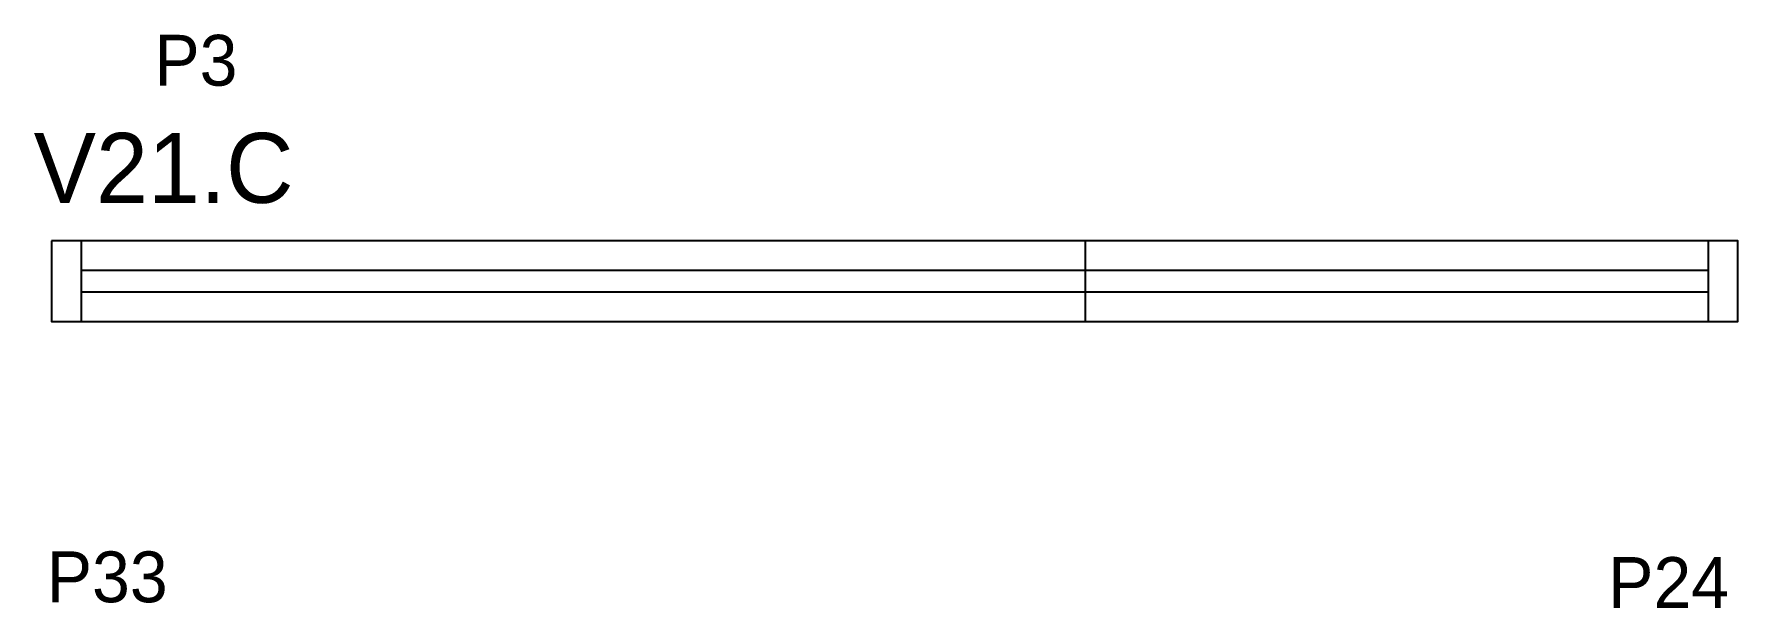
# Model space of a CAD drawing. Header units: metres. Extents: x 4286 to 4688, y -769 to -634.
import ezdxf

# ---------------------------------------------------------------- set-up
doc = ezdxf.new("R2010")
doc.units = ezdxf.units.M
for name, color, linetype in [('5', 7, 'Continuous'), ('NOMENCLATURA', 7, 'Continuous'), ('Painéis', 7, 'Continuous'), ('SARR_2.2x7', 7, 'Continuous')]:
    doc.layers.add(name, color=color, linetype=linetype)

msp = doc.modelspace()

# ---------------------------------------------------------------- linework, layer by layer
at = {"layer": 'Painéis', "color": 7, "lineweight": 25}
msp.add_line((4533.8, -701.85), (4533.8, -682.85), dxfattribs=at)
msp.add_lwpolyline([(4289.8, -682.85), (4289.8, -701.85), (4687.8, -701.85), (4687.8, -682.85), (4289.8, -682.85)], dxfattribs=at)
at = {"layer": 'SARR_2.2x7', "color": 7, "lineweight": 25}
for p, q in [((4296.8, -682.85), (4296.8, -701.85)), ((4680.8, -682.85), (4680.8, -701.85)), ((4533.8, -689.85), (4296.8, -689.85)), ((4680.8, -689.85), (4533.8, -689.85)), ((4296.8, -694.85), (4533.8, -694.85)), ((4533.8, -694.85), (4680.8, -694.85))]:
    msp.add_line(p, q, dxfattribs=at)

# ---------------------------------------------------------------- texts
at = {"layer": '5', "color": 7, "lineweight": 25}
for s, p in [('P3', (4314.08, -646.22)), ('P33', (4288.69, -768.16)), ('P24', (4657.16, -769.5))]:
    msp.add_text(s, height=12, dxfattribs=at).set_placement(p)
at = {"layer": 'NOMENCLATURA', "color": 7, "lineweight": 25}
msp.add_text('V21.C', height=16.5, dxfattribs=at).set_placement((4285.61, -673.88))

doc.saveas('drawing.dxf')
